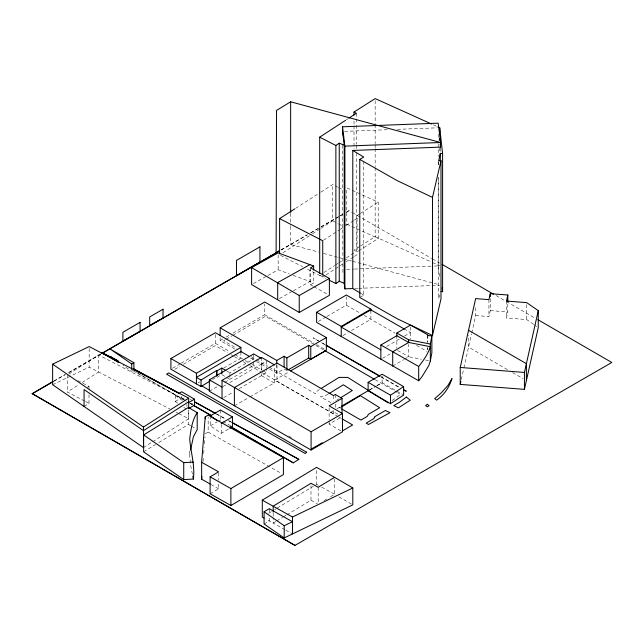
<?xml version="1.0" encoding="UTF-8"?>
<svg xmlns="http://www.w3.org/2000/svg" width="644" height="644" viewBox="0 0 644 644"><rect width="100%" height="100%" fill="white"/><g stroke="black" fill="none" stroke-linecap="round" stroke-linejoin="round"><path stroke-width="0.48" stroke-dasharray="3.22 2.42" d="M203.053 461.442L203.287 458.48M203.681 453.537L204.148 447.612M204.462 443.66L205.009 436.745M192.419 474.209L190.849 466.473L189.698 455.992L189.972 454.02M439.498 295.137L438.693 298.816L438.693 177.736M533.635 324.375L526.671 319.561L506.466 317.991L507.802 311.946L507.802 302.978M461.313 379.549L463.704 368.875M463.921 367.909L471.521 333.962M471.738 332.988L475.65 315.528L475.65 305.57M475.65 315.528L488.941 316.566L490.293 310.601L490.293 297.649M344.379 225.899L346.786 224.144L346.786 187.863L378.205 202.16L378.205 238.449L360.439 249.727M346.351 119.8L348.018 118.713M323.57 240.188L339.396 229.876M340.233 229.336L342.737 227.71M346.07 225.537L353.564 220.659M354.401 220.111L359.4 216.859M323.852 272.541L334.687 265.489M335.516 264.95L338.019 263.324M338.857 262.776L343.019 260.063M346.351 257.89L356.357 251.385L356.357 153.312M325.236 275.391L322.733 277.017L306.89 268.894M326.065 274.843L339.396 266.165M340.233 265.618L342.737 263.992M346.07 261.826L353.564 256.94M354.401 256.393L359.4 253.14M295.628 208.326L320.092 192.612M320.937 192.073L332.747 184.49L337.746 187.122M282.974 252.73L311.656 234.319M312.501 233.772L320.092 228.902M320.937 228.354L332.747 220.771L332.747 184.49M68.924 374.035L98.701 354.997L184.216 399.465M84.662 401.067L67.274 392.019L78.85 384.621M82.158 382.504L98.701 371.934L98.701 354.997M87.359 387.447L89.009 386.4L77.707 380.515M84.066 406.485L89.009 403.329L89.009 392.373M143.475 447.596L151.847 442.243M152.684 441.712L188.668 418.713L188.668 409.745M359.594 213.985L357.058 215.595L357.058 251.876L359.594 250.266M360.439 213.446L378.205 202.16M359.932 246.362L354.015 250.122L356.357 251.385M360.777 245.823L375.162 236.686L431.544 262.1M336.587 400.27L339.066 398.733M319.488 389.483L315.713 392.196L315.455 393.798L268.669 366.774M328.126 394.168L323.715 396.511L320.535 396.728L332.658 403.74M143.628 451.846L155.462 444.585M158.851 442.517L188.442 424.38L188.442 409.439M315.914 484.699L316.542 484.312L316.542 469.371M212.456 379.59L215.724 377.601M268.661 513.244L271.237 511.69M274.674 509.613L276.397 508.575M277.25 508.06L313.338 486.252M275.769 521.511L273.193 523.073L265.779 518.992M276.63 520.996L282.644 517.365M283.505 516.842L286.081 515.289M286.934 514.765L310.988 500.235L310.988 483.306M323.94 500.718L327.224 498.73M330.517 496.749L334.63 494.262L334.63 477.333M264.08 523.999L269.264 520.907L269.264 517.148M205.243 433.782L208.157 432.06L208.157 417.119M210.105 493.779L218.582 488.78L218.582 480.81M174.798 369.35L179.974 366.323M183.419 364.303L215.305 345.619L227.469 352.646M225.328 339.75L223.621 340.748L236.614 348.251M226.173 339.251L232.138 335.757M232.991 335.258L265.36 316.293L315.021 344.959M392.711 366.066L403.619 359.682M404.464 359.183L408.658 356.728L421.466 359.231M229.892 374.671L229.892 372.804L253.656 358.893L251.104 357.42M392.132 400.496L400.544 394.458L397.775 392.735M172.608 368.191L180.304 363.715M181.165 363.216L215.386 343.341L215.386 333.664M177.567 403.064L175.232 401.454L175.232 395.529L176.85 394.587M198.135 382.898L199.841 381.908M223.79 367.998L240.888 358.056L240.888 351.527M175.232 401.454L181.689 397.694L181.689 395.722M209.348 391.286L217.905 386.303M224.756 382.319L253.656 365.43L253.656 360.761M261.359 369.833L261.359 364.085L266.294 361.22L266.294 367.917M222.88 386.617L226.318 384.621M229.747 382.625L261.359 364.085M337.802 414.197L335.258 412.74L333.439 413.794L277.001 381.329L274.207 382.947L261.359 375.573L266.294 372.707L266.294 368.875M223.742 397.614L233.184 392.124M239.19 388.63L261.496 375.653L261.496 373.737M342.922 335.548L348.002 332.594M351.391 330.622L370.863 319.287L370.863 309.853M386.746 346.424L399.401 339.058M404.537 336.071L410.526 332.594L404.488 329.132M382.544 358.306L390.956 353.411M133.171 370.493L131.722 371.338L122.899 365.237M310.488 267.856L310.488 284.793L313.644 282.966L313.644 271.011M234.891 349.032L220.159 340.547L222.727 339.058M226.157 337.07L229.586 335.081M233.015 333.101L264.732 314.723L264.732 303.976M217.004 377.376L221.81 374.599L225.851 376.965M318.321 321.42L325.961 316.985M326.806 316.494L346.319 305.176L346.319 296.868M359.771 297.472L363.763 295.161L363.763 161.072M210.379 415.855L210.379 425.773L221.254 433.299L228.998 428.815M369.761 389.829L376.346 386.014M377.175 385.539L382.109 382.681L382.109 376.096M340.829 430.86L329.124 424.114L342.036 416.636M53.959 381.023L65.277 374.494M68.763 372.482L100.963 353.886M281.154 249.856L307.269 234.778M310.746 232.774L320.326 227.243M321.195 226.736L339.477 216.183M340.346 215.684L342.954 214.178M346.44 212.166L349.048 210.66L351.664 212.287M53.959 381.143L65.277 374.615M68.763 372.602L100.963 354.007M281.154 249.977L307.269 234.899M310.746 232.895L320.326 227.364M321.195 226.857L339.477 216.304M340.346 215.804L342.954 214.299M346.44 212.287L349.048 210.66M274.883 379.992L288.786 371.966M210.379 425.773L217.108 421.884M217.954 421.393L220.481 419.936L222.188 420.918M330.831 412.297L333.439 410.792M336.917 408.779L340.394 406.775M369.068 390.216L376.024 386.199M376.893 385.7L381.24 383.188M234.384 405.817L249.099 397.364M249.961 396.865L274.207 382.947L274.207 364.681M269.546 368.98L276.775 373.15L284.101 368.956L286.878 370.574M281.243 249.848L290.645 244.503L318.683 252.102M279.432 298.558L292.513 291.257M293.382 290.774L309.949 281.525L313.644 282.966M253.317 283.593L267.019 275.978M267.88 275.503L278.152 269.796L289.373 273.933M52.631 384.726L89.178 367.128L169.96 408.98M340.893 407.25L339.155 407.491L340.837 408.457M344.54 131.344L389.379 129.645M397.348 129.339L437.204 127.834M346.536 269.361L353.508 269.095M354.506 269.055L433.219 266.077M434.217 266.044L438.202 265.892L439.482 276.526M354.78 288.48L357.766 288.367M358.764 288.327L439.538 285.268M490.293 310.601L507.802 311.946M425.402 360.004L430.329 360.97M323.521 253.406L338.028 257.334M338.994 257.6L342.866 258.647M343.832 258.912L351.568 261.005M352.534 261.271L439.57 284.841M293.117 275.318L309.949 281.525L309.949 269.57M433.364 124.831L436.994 126.466M432.454 262.511L439.723 265.795M346.786 224.144L378.205 238.449M280.478 255.354L302.487 266.632M319.69 275.262L325.647 278.321M176.198 412.224L177.977 413.15M178.871 413.617L188.668 418.713M85.531 401.518L89.009 403.329M338.575 187.565L342.745 189.755M332.747 220.771L337.746 223.412M338.575 223.846L342.745 226.044M316.542 484.312L318.265 485.262M321.71 487.154L334.63 494.262M310.988 500.235L317.387 503.753M190.069 399.32L191.823 400.286M216.384 413.851L225.159 418.689M228.668 420.629L231.301 422.086M216.384 413.971L225.159 418.809M228.668 420.749L231.301 422.206M310.488 284.793L313.065 286.226M313.926 286.709L328.521 294.855M416.596 345.434L426.948 351.31M284.938 529.69L273.193 523.073L273.193 518.09M285.775 530.165L292.481 533.948M208.157 432.06L281.661 473.573M210.958 484.481L218.582 488.78M397.678 350.473L408.658 356.728L408.658 344.363M381.063 376.724L400.214 387.696M346.319 305.176L360.704 313.451M364.093 315.391L395.005 333.125M136.898 372.731L186.422 401.236M189.9 403.233L192.508 404.738M133.421 370.855L186.422 401.357M189.9 403.353L192.508 404.859M352.534 212.665L431.705 258.502M432.575 258.88L439.53 263.018M496.089 295.548L505.653 301.191M506.53 301.577L535.236 318.273M380.846 376.917L399.932 387.938M264.732 314.723L314.006 343.147M316.55 344.612L324.729 349.33M382.109 382.681L395.875 390.61M396.736 391.109L402.758 394.579M315.89 345.458L323.731 349.99M375.122 379.662L396.905 392.236M251.345 356.76L255.676 359.263M256.545 359.763L267.807 366.275M250.484 358.008L255.684 361.002M256.553 361.501L266.085 366.983M215.386 343.341L229.836 351.68M234.939 354.619L244.293 360.02M245.147 360.511L251.104 363.957M251.957 364.448L262.084 370.284M262.921 370.767L266.294 372.707M230.946 354.659L233.555 356.164M234.424 356.663L239.632 359.674M243.11 361.687L249.196 365.196M250.065 365.703L261.359 372.224M262.229 372.731L337.842 416.402M338.704 416.909L341.312 418.415M288.705 435.988L292.183 437.992M223.041 421.409L230.729 425.837M181.689 397.694L184.256 399.175M191.115 403.128L192.83 404.11M507.408 369.608L468.55 347.1L468.55 335.226M512.584 372.61L522.944 378.616M226.656 370.904L229.892 372.804M226.656 377.44L229.892 379.332L229.892 375.597M338.953 496.798L352.799 504.888M188.442 424.38L190.833 425.805M191.63 426.28L195.607 428.654M361.228 293.64L363.763 295.161M534.407 324.906L536.726 326.516M175.232 395.529L182.236 400.367M183.79 407.37L186.124 408.988M342.906 272.46L342.544 143.427M526.671 304.62L526.671 319.561M506.466 301.062L506.466 317.991M488.941 299.637L488.941 316.566M440.536 148.136L440.536 152.564M439.723 147.709L439.723 151.718M438.693 161.725L438.693 166.724M438.202 134.226L438.202 140.263M438.202 143.805L438.202 156.339M438.202 161.362L438.202 166.82M438.202 177.446L438.202 265.892M427.801 334.864L427.801 341.835M427.801 347.816L427.801 349.805M427.624 335.572L427.624 342.544M427.624 347.527L427.624 349.515M410.526 327.088L410.526 339.195M396.841 335.717L396.841 348.082M375.162 100.593L375.162 123.608M375.162 124.606L375.162 143.62M375.162 144.626L375.162 147.629M375.162 148.627L375.162 166.635M375.162 167.641L375.162 236.686M356.357 113.288L356.357 124.292M356.357 125.298L356.357 144.304M356.357 145.311L356.357 149.311M354.015 121.032L354.015 125.033M354.015 126.039L354.015 149.054M335.258 394.474L335.258 400.238M335.258 404.086L335.258 407.934M333.439 395.537L333.439 401.301M333.439 410.912L333.439 413.794M329.124 407.773L329.124 420.266M329.124 421.232L329.124 424.114M318.184 487.267L318.184 503.197M290.645 213.341L290.645 225.408M290.645 226.414L290.645 244.503M278.152 254.855L278.152 269.796M277.001 364.995L277.001 381.329M276.775 364.359L276.775 373.15M273.193 513.107L273.193 517.092M269.264 508.688L269.264 513.389M261.496 357.396L261.496 369.914M261.359 373.657L261.359 375.573M253.656 353.934L253.656 359.682M221.254 424.372L221.254 433.299M220.481 410.019L220.481 419.936M220.159 337.617L220.159 340.547M218.582 472.841L218.582 479.82M189.698 451.017L189.698 455.992M186.897 404.585L186.897 406.557M89.178 348.525L89.178 367.128M89.009 386.4L89.009 391.375M67.274 375.09L67.274 392.019M320.124 341.827L313.161 337.842L320.1 341.843M325.349 344.822L320.994 342.326L325.309 344.854"/><path stroke-width="0.97" d="M201.644 462.287L205.243 416.853L208.157 415.13L283.416 457.634L283.416 474.564L230.882 505.508L210.105 493.779L210.105 476.842L218.582 471.851L201.644 462.287L201.644 479.216L210.113 483.998M201.644 479.216L201.878 476.254M190.519 450.076L193.442 436.704L197.201 429.604L197.201 412.675L188.442 407.451L143.628 434.909L143.628 451.846L183.725 479.587L193.401 479.047C195.043 465.435 190.817 452.474 189.698 439.063C190.841 429.959 192.009 420.492 197.201 412.675M370.863 310.972L370.863 309.128L346.319 295.016L316.623 312.243L316.623 322.403L418.689 380.757L421.892 376.853L428.807 365.599L430.329 360.97L430.329 344.033L431.874 335.822L427.624 335.572L427.801 334.864L410.526 325.091L396.841 333.053L396.841 336.047M430.329 360.97L431.874 352.751L431.874 335.822M441.068 291.523L442.589 291.66L442.589 153.562L440.303 153.361L438.693 160.726L440.995 160.775L440.995 298.872L432.486 335.484L397.139 318.716L359.771 297.472L359.771 159.382L363.763 157.064L352.783 150.463L352.783 288.56L360.382 293.133M507.802 295.016L506.466 301.062L526.671 302.624L538.271 310.649L538.271 327.587L524.425 389.362L460.227 384.396L460.227 367.466L475.65 298.599L488.941 299.637L490.293 293.664L507.802 295.016L507.802 301.988M460.227 384.396L460.879 381.481M538.271 310.649L524.425 372.433L524.425 389.362M432.486 335.484L432.486 197.394L440.995 160.775M418.689 380.757L418.689 366.484C423.414 360.503 428.075 354.039 430.329 346.697L408.658 342.455L396.841 335.717L380.862 345.015L380.862 359.288M403.619 386.601L390.53 395.215L390.53 403.683L368.118 390.779L368.118 382.311L382.109 374.212L403.619 386.601L403.619 395.07L390.53 403.683M329.052 280.068L335.87 283.561L335.87 145.472L339.251 143.185L344.226 145.174L344.226 283.271L344.894 288.858L352.783 288.56M335.87 283.561L339.251 281.275L344.226 283.271M319.69 273.257L319.69 137.164L345.522 120.339M348.855 118.174L356.357 113.288L354.015 112.024L354.015 115.026M279.601 253.921L279.601 218.614L294.783 208.865M143.475 427.036L188.668 398.153L89.178 346.569L52.631 364.166L52.631 384.726L143.475 447.596L143.475 427.036L52.631 364.166M188.668 401.776L143.475 430.667L84.066 389.556L84.066 406.485M354.015 112.024L375.162 98.588L431.544 124.01M340.716 397.71L352.3 390.53L343.324 384.782L328.971 393.645M321.195 388.437L339.082 377.384L347.808 377.432L388.074 402.862M440.536 147.532L440.536 142.509L290.645 101.784L276.55 110.422L276.115 252.77L279.536 250.822M240.888 352.252L240.888 347.414L215.386 332.698L170.893 358.539L170.893 369.181L201.033 386.553L201.033 380.024L216.537 370.574L217.004 370.847L217.004 375.508M201.033 386.553L210.008 381.079M230.737 426.851L293.302 462.851L298.848 459.373L232.178 422.569M264.08 511.787L284.205 525.713L292.481 521.729L269.264 508.688L264.08 511.787L264.08 523.999L284.205 537.933L352.799 504.888L352.799 487.959L334.63 477.333L318.184 487.267L310.988 483.306L273.193 506.136L273.193 512.117M264.04 518.042L262.301 517.084L262.301 500.155L316.542 467.375L334.63 477.333M283.416 457.634L230.882 488.579L230.882 505.508M408.658 342.455L392.711 351.793L392.711 366.066M322.314 442.734L311.535 448.892M342.238 431.045L352.638 424.951L342.181 418.914M196.42 383.896L196.42 373.254L240.888 347.414M178.46 393.645L181.689 391.769L194.536 399.175L194.536 405.1L188.595 408.538M234.384 405.817L234.384 387.551L277.001 363.071L333.439 395.537L335.258 394.474L342.036 398.37L329.124 405.849L342.503 413.561L342.503 431.818L311.084 450.035L209.348 391.286L209.348 379.799L253.656 353.934L261.239 358.306M222.027 398.612L222.027 380.346L261.496 357.396L274.207 364.681M341.231 336.538L341.231 326.379L370.863 309.128M131.722 363.965L133.904 362.701L110.076 348.992L131.722 363.965L131.722 369.495M313.644 266.028L310.488 267.856L329.382 278.401L329.382 295.33L299.235 312.453L251.603 284.543L251.603 267.606L278.152 252.867L313.644 266.028L313.644 270.013M220.159 335.661L220.159 327.852L264.732 302.028L326.363 337.569L326.363 350.272L310.778 359.239L308.701 358.04L287.723 370.091M217.004 370.847L221.81 368.07L225.851 370.437M188.595 402.613L194.536 399.175M221.254 423.382L232.444 416.909L220.481 410.019L210.379 415.855L217.366 420.693M229.86 428.316L232.444 426.827L232.444 416.909M311.084 450.035L311.084 431.77L342.503 413.561M537.845 319.657L611.8 362.475L294.952 545.412L32.2 393.709L53.09 381.53M101.841 353.387L279.416 250.862M32.2 393.709L53.09 381.651M101.841 353.508L279.416 250.983M290.524 370.96L325.292 350.891M341.264 406.275L369.068 390.216M220.159 327.852L276.775 360.447L284.101 356.261L286.878 357.879L308.701 345.337L310.778 346.544L310.778 359.239M310.778 346.544L326.363 337.569M251.603 267.606L299.235 295.524L329.382 278.401M309.949 264.595L277.693 282.595L277.693 299.532M262.301 500.155L292.481 517.011L352.799 487.959M341.521 406.992L360.294 395.617L379.702 407.749L368.312 414.39L367.241 416.394L360.954 420.081L341.674 408.94M143.628 434.909L183.725 462.658L193.401 462.118M342.544 126.796L438.202 123.173L440.536 142.509L344.894 146.14L342.544 126.796L342.544 134.838M352.783 150.463L440.536 147.13L440.182 144.232M460.227 367.466L524.425 372.433M396.841 333.053L408.658 339.799L430.329 344.033M437.904 126.876L439.723 127.697L442.589 153.562M432.486 197.394L397.139 180.618L359.771 159.382M279.601 218.614L322.733 240.735L322.733 275.052M118.649 362.355L102.138 352.735L117.997 360.857M133.847 368.98L178.662 393.025M102.138 352.856L117.997 360.978M133.847 369.101L178.662 393.146M319.69 137.164L335.87 145.472M194.456 401.743L215.507 413.368M194.456 401.864L215.507 413.488M232.178 422.689L298.848 459.373M418.689 366.484L380.862 345.015M210.105 476.842L230.882 488.579M316.623 312.243L341.231 326.379M326.218 345.321L379.316 375.734M403.691 389.692L406.308 391.19L403.402 389.942M404.488 329.132L370.863 309.853L341.231 327.104L380.862 349.853M117.739 360.769L110.076 356.365L118.898 362.467M102.138 352.735L118.649 362.234M193.377 405.237L211.626 415.734M230.737 426.731L293.302 462.851M193.377 405.358L211.626 415.855M442.146 264.402L493.473 294.163M468.55 330.283L526.406 363.683L526.406 380.62M326.178 345.353L379.976 376.418M324.6 350.489L374.357 379.219M368.118 382.311L390.53 395.215M249.397 356.438L240.888 351.527L196.42 377.368L201.033 380.024M311.084 431.77L222.027 380.346M209.348 379.799L222.027 387.116M170.893 358.539L196.42 373.254M200.888 385.386L209.582 390.401M32.2 393.589L294.952 545.412M192.814 476.149L193.401 479.047M342.544 131.416L344.226 145.174M439.482 138.428L439.715 140.368M442.146 287.683L442.589 291.66M490.293 293.664L490.293 296.659M440.303 153.361L440.303 161.37M439.723 127.697L439.723 132.704M408.658 339.799L408.658 342.785M344.894 146.14L344.894 288.858M342.036 398.37L342.036 413.754M339.251 143.185L339.251 281.275M308.701 345.337L308.701 358.04M299.235 295.524L299.235 312.453M292.481 517.011L292.481 533.948M290.645 101.784L290.645 212.343M286.878 357.879L286.878 369.6M284.205 525.713L284.205 537.933M284.101 356.261L284.101 367.008M276.775 360.447L276.775 363.377M221.81 368.07L221.81 373.665M216.537 370.574L216.537 376.168M205.243 416.853L205.243 418.841M188.668 398.153L188.668 407.942M183.725 462.658L183.725 479.587M133.904 362.701L133.904 370.075M259.943 246.861L259.935 262.108L236.469 275.777L236.469 260.418L259.943 246.861M451.927 378.72C449.319 387.269 444.046 395.014 436.656 400.133L434.724 398.676L441.679 392.438L448.039 385.329L451.927 378.72M374.663 417.256L373.592 418.769L366.162 423.116L368.497 424.485L389.966 412.675L385.418 410.494L374.655 416.765L374.663 417.256M306.576 452.193L305.192 453.497L166.563 374.188L168.744 372.908L306.576 452.193M406.42 397.058L399.489 402.259L393.782 405.615L398.419 407.837L410.244 400.222L406.42 397.058M427.318 404.343L425.692 405.511L427.27 406.815L429.129 405.712L427.318 404.343M140.062 322.37L122.891 332.28L122.891 341.095L140.062 331.443L140.062 322.37M163.045 309.217L149.682 316.937L149.682 325.397L163.045 318.047L163.045 309.217"/></g></svg>
